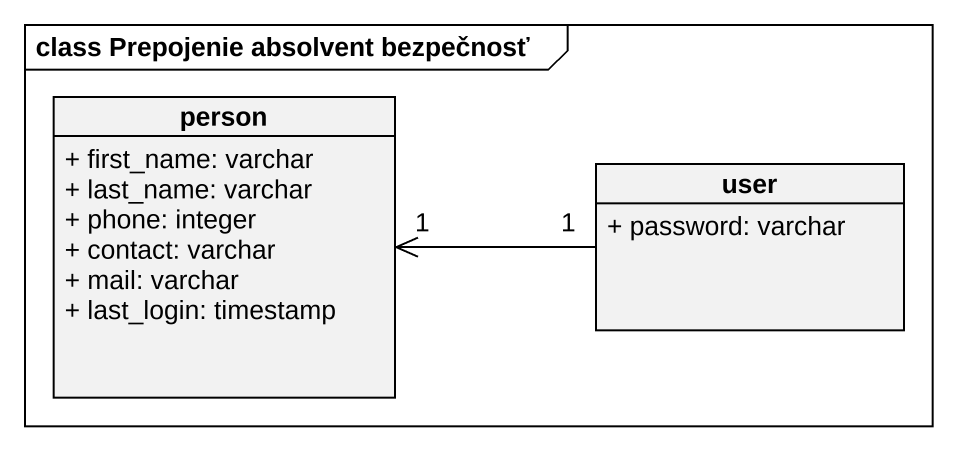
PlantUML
@startuml
mainframe class Prepojenie absolvent bezpečnosť
hide circle
hide empty members
skinparam classAttributeIconSize 0
class "person" as person_ {
  + first_name: varchar
  + last_name: varchar
  + phone: integer
  + contact: varchar
  + mail: varchar
  + last_login: timestamp
}
class user {
  + password: varchar
}
user "1" -left-> "1" person_
@enduml
